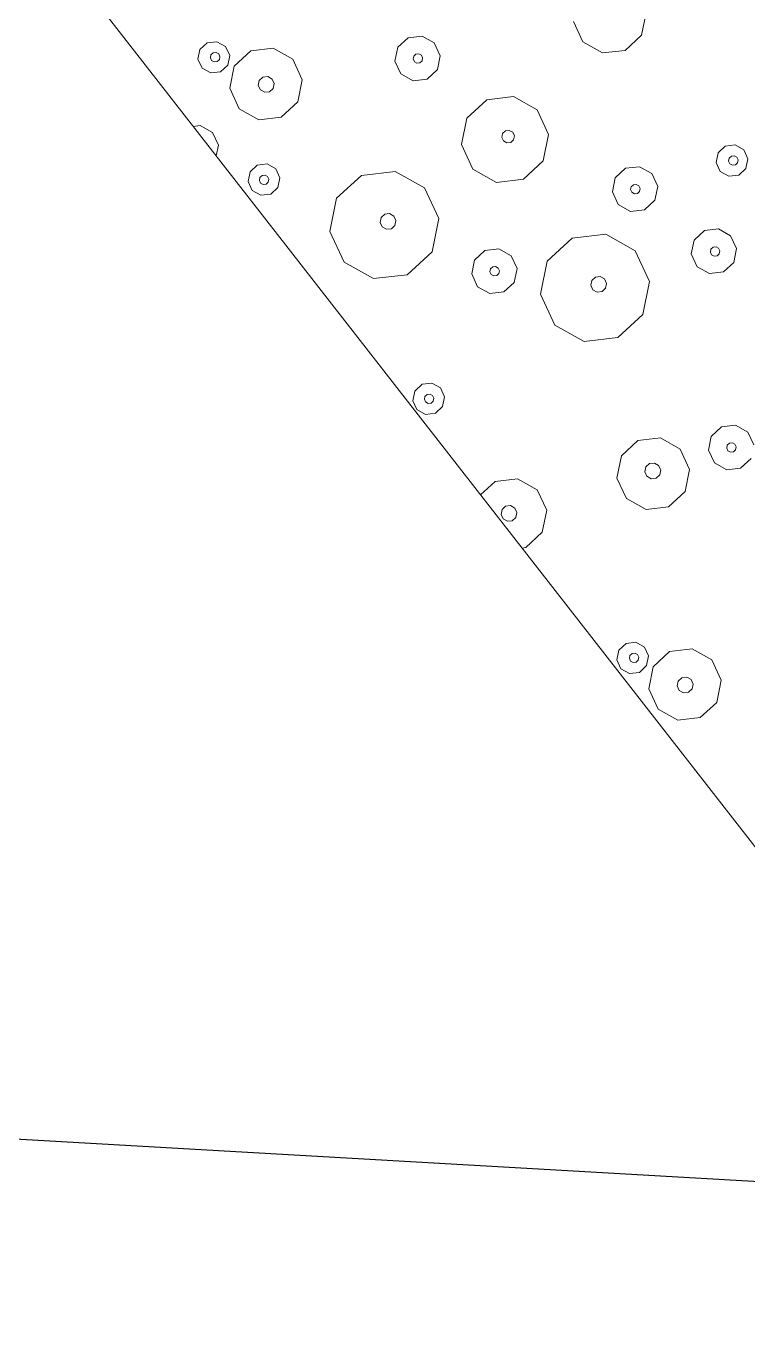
# Model space of a CAD drawing. Header units: metres. Extents: x -2858 to 512, y -1995 to 1252.
# Drawn here: x -500.411 to -497.879, y -110.44 to -105.862 of the extents above; entities that cross this region are included whole.
import ezdxf

# ---------------------------------------------------------------- set-up
doc = ezdxf.new("R2010")
doc.units = ezdxf.units.M
for name, color, linetype in [('1002 RES HTA TXT', 1, 'Continuous'), ('Calque commun', 7, 'Continuous'), ('Calque11', 7, 'Continuous')]:
    doc.layers.add(name, color=color, linetype=linetype)

# ---------------------------------------------------------------- blocks, each defined once
blk = doc.blocks.new('geometrebondepartleger')
at = {"layer": 'Calque11', "color": 7, "linetype": 'Continuous', "lineweight": 9}
blk.add_line((150.3457, 147.4392, 79), (130.1803, 35.9078, 79), dxfattribs=at)
blk = doc.blocks.new('pattern')
at = {"layer": 'Calque commun', "color": 54, "linetype": 'Continuous', "lineweight": 9}
for p, q in [((60.5791, 28.0711), (60.5802, 28.0738)), ((60.5794, 28.0694), (60.5791, 28.0711)), ((60.2526, 27.8592), (60.2841, 27.9318)), ((60.2841, 27.9318), (60.3522, 27.972)), ((60.3522, 27.972), (60.431, 27.9645)), ((60.431, 27.9645), (60.4903, 27.9121)), ((60.4903, 27.9121), (60.5075, 27.8349)), ((60.2698, 27.782), (60.2526, 27.8592)), ((60.3529, 27.8515), (60.3597, 27.8674)), ((60.3566, 27.8346), (60.3529, 27.8515)), ((60.3597, 27.8674), (60.3746, 27.8762)), ((60.3746, 27.8762), (60.3919, 27.8745)), ((60.3919, 27.8745), (60.4048, 27.8631)), ((60.4086, 27.8462), (60.4017, 27.8303)), ((60.4048, 27.8631), (60.4086, 27.8462)), ((60.3696, 27.8232), (60.3566, 27.8346)), ((60.3868, 27.8215), (60.3696, 27.8232)), ((60.4017, 27.8303), (60.3868, 27.8215)), ((60.5075, 27.8349), (60.476, 27.7623)), ((60.3291, 27.7296), (60.2698, 27.782)), ((60.476, 27.7623), (60.4079, 27.7221)), ((60.4079, 27.7221), (60.3291, 27.7296)), ((60.3904, 27.6853), (60.4202, 27.7029)), ((60.4202, 27.7029), (60.4547, 27.6996)), ((60.4547, 27.6996), (60.4806, 27.6767)), ((60.3767, 27.6536), (60.3904, 27.6853)), ((60.3842, 27.6198), (60.3767, 27.6536)), ((60.4123, 27.6532), (60.4164, 27.6627)), ((60.4146, 27.643), (60.4123, 27.6532)), ((60.4164, 27.6627), (60.4254, 27.668)), ((60.4254, 27.668), (60.4357, 27.667)), ((60.4357, 27.667), (60.4435, 27.6601)), ((60.4435, 27.6601), (60.4458, 27.65)), ((60.4806, 27.6767), (60.4882, 27.6429)), ((60.4101, 27.5969), (60.3842, 27.6198)), ((60.4223, 27.6362), (60.4146, 27.643)), ((60.4327, 27.6352), (60.4223, 27.6362)), ((60.4416, 27.6405), (60.4327, 27.6352)), ((60.4458, 27.65), (60.4416, 27.6405)), ((60.4744, 27.6112), (60.4446, 27.5936)), ((60.4882, 27.6429), (60.4744, 27.6112)), ((60.4446, 27.5936), (60.4101, 27.5969)), ((59.6344, 27.4908), (59.6837, 27.4861)), ((59.6837, 27.4861), (59.7207, 27.4534)), ((59.5722, 27.4203), (59.5919, 27.4657)), ((59.6344, 27.4152), (59.6385, 27.4247)), ((59.6385, 27.4247), (59.6475, 27.43)), ((59.6475, 27.43), (59.6578, 27.429)), ((59.6578, 27.429), (59.6656, 27.4221)), ((59.7207, 27.4534), (59.7315, 27.4051)), ((59.5829, 27.372), (59.5722, 27.4203)), ((59.6367, 27.405), (59.6344, 27.4152)), ((59.6444, 27.3982), (59.6367, 27.405)), ((59.6548, 27.3972), (59.6444, 27.3982)), ((59.6637, 27.4025), (59.6548, 27.3972)), ((59.6678, 27.412), (59.6637, 27.4025)), ((59.6656, 27.4221), (59.6678, 27.412)), ((59.7315, 27.4051), (59.7118, 27.3597)), ((59.8069, 27.3553), (59.875, 27.3955)), ((59.875, 27.3955), (59.9538, 27.388)), ((59.9538, 27.388), (60.0131, 27.3356)), ((59.62, 27.3393), (59.5829, 27.372)), ((59.6692, 27.3346), (59.62, 27.3393)), ((59.7118, 27.3597), (59.6692, 27.3346)), ((59.7755, 27.2827), (59.8069, 27.3553)), ((60.0131, 27.3356), (60.0303, 27.2584)), ((59.8753, 27.2812), (59.8902, 27.29)), ((59.8902, 27.29), (59.9075, 27.2884)), ((59.9075, 27.2884), (59.9204, 27.2769)), ((59.7926, 27.2055), (59.7755, 27.2827)), ((59.8684, 27.2653), (59.8753, 27.2812)), ((59.8722, 27.2485), (59.8684, 27.2653)), ((59.8852, 27.237), (59.8722, 27.2485)), ((59.9173, 27.2442), (59.9024, 27.2354)), ((59.9242, 27.26), (59.9173, 27.2442)), ((59.9204, 27.2769), (59.9242, 27.26)), ((60.0303, 27.2584), (59.9988, 27.1858)), ((59.852, 27.1531), (59.7926, 27.2055)), ((59.9024, 27.2354), (59.8852, 27.237)), ((59.9307, 27.1456), (59.852, 27.1531)), ((59.9988, 27.1858), (59.9307, 27.1456)), ((60.2475, 27.0777), (60.3156, 27.1179)), ((60.3156, 27.1179), (60.3944, 27.1104)), ((60.3944, 27.1104), (60.4044, 27.1015)), ((60.216, 27.0051), (60.2475, 27.0777)), ((60.3233, 27.0052), (60.3382, 27.014)), ((60.3382, 27.014), (60.3555, 27.0123)), ((60.3555, 27.0123), (60.3684, 27.0009)), ((59.1186, 26.961), (59.1612, 26.9861)), ((59.1612, 26.9861), (59.2104, 26.9814)), ((59.2104, 26.9814), (59.2475, 26.9487)), ((60.2332, 26.9279), (60.216, 27.0051)), ((60.3164, 26.9893), (60.3233, 27.0052)), ((60.3202, 26.9724), (60.3164, 26.9893)), ((60.3332, 26.9609), (60.3202, 26.9724)), ((60.3653, 26.9681), (60.3504, 26.9593)), ((60.3722, 26.984), (60.3653, 26.9681)), ((60.3684, 27.0009), (60.3722, 26.984)), ((59.099, 26.9156), (59.1186, 26.961)), ((59.1599, 26.9134), (59.164, 26.9229)), ((59.164, 26.9229), (59.173, 26.9282)), ((59.173, 26.9282), (59.1833, 26.9272)), ((59.1833, 26.9272), (59.1911, 26.9203)), ((59.1911, 26.9203), (59.1933, 26.9102)), ((59.2475, 26.9487), (59.2583, 26.9004)), ((60.2925, 26.8756), (60.2332, 26.9279)), ((60.3504, 26.9593), (60.3332, 26.9609)), ((59.1097, 26.8673), (59.099, 26.9156)), ((59.1621, 26.9033), (59.1599, 26.9134)), ((59.1699, 26.8964), (59.1621, 26.9033)), ((59.1803, 26.8954), (59.1699, 26.8964)), ((59.1892, 26.9007), (59.1803, 26.8954)), ((59.1933, 26.9102), (59.1892, 26.9007)), ((59.2583, 26.9004), (59.2386, 26.855)), ((60.3624, 26.8689), (60.2925, 26.8756)), ((59.1468, 26.8346), (59.1097, 26.8673)), ((59.196, 26.8299), (59.1468, 26.8346)), ((59.2386, 26.855), (59.196, 26.8299)), ((59.409, 26.8102), (59.5112, 26.8705)), ((59.5112, 26.8705), (59.6293, 26.8592)), ((59.6293, 26.8592), (59.7183, 26.7807)), ((58.8573, 26.7801), (58.8871, 26.7977)), ((58.8871, 26.7977), (58.9215, 26.7944)), ((58.9215, 26.7944), (58.9475, 26.7715)), ((59.3618, 26.7013), (59.409, 26.8102)), ((58.8435, 26.7484), (58.8573, 26.7801)), ((58.851, 26.7146), (58.8435, 26.7484)), ((58.8791, 26.748), (58.8833, 26.7575)), ((58.8814, 26.7378), (58.8791, 26.748)), ((58.8892, 26.731), (58.8814, 26.7378)), ((58.8833, 26.7575), (58.8922, 26.7628)), ((58.8922, 26.7628), (58.9025, 26.7618)), ((58.9025, 26.7618), (58.9103, 26.7549)), ((58.9126, 26.7448), (58.9085, 26.7353)), ((58.9103, 26.7549), (58.9126, 26.7448)), ((58.955, 26.7377), (58.9412, 26.706)), ((58.9475, 26.7715), (58.955, 26.7377)), ((59.7183, 26.7807), (59.7441, 26.6649)), ((58.877, 26.6917), (58.851, 26.7146)), ((58.9114, 26.6884), (58.877, 26.6917)), ((58.8995, 26.73), (58.8892, 26.731)), ((58.9085, 26.7353), (58.8995, 26.73)), ((58.9412, 26.706), (58.9114, 26.6884)), ((59.3876, 26.5855), (59.3618, 26.7013)), ((59.5071, 26.6871), (59.514, 26.703)), ((59.514, 26.703), (59.5289, 26.7117)), ((59.5289, 26.7117), (59.5461, 26.7101)), ((59.5461, 26.7101), (59.5591, 26.6987)), ((59.5591, 26.6987), (59.5629, 26.6818)), ((59.5109, 26.6702), (59.5071, 26.6871)), ((59.5238, 26.6587), (59.5109, 26.6702)), ((59.5411, 26.6571), (59.5238, 26.6587)), ((59.556, 26.6659), (59.5411, 26.6571)), ((59.5629, 26.6818), (59.556, 26.6659)), ((59.7441, 26.6649), (59.6969, 26.556)), ((59.1209, 26.5637), (59.1406, 26.6091)), ((59.1406, 26.6091), (59.1831, 26.6342)), ((59.1831, 26.6342), (59.2324, 26.6296)), ((59.2324, 26.6296), (59.2694, 26.5968)), ((59.1317, 26.5155), (59.1209, 26.5637)), ((59.1831, 26.5586), (59.1872, 26.5681)), ((59.1854, 26.5485), (59.1831, 26.5586)), ((59.1872, 26.5681), (59.1962, 26.5734)), ((59.1962, 26.5734), (59.2065, 26.5724)), ((59.2065, 26.5724), (59.2143, 26.5656)), ((59.2166, 26.5554), (59.2124, 26.5459)), ((59.2143, 26.5656), (59.2166, 26.5554)), ((59.2694, 26.5968), (59.2802, 26.5486)), ((59.4766, 26.5069), (59.3876, 26.5855)), ((59.6969, 26.556), (59.5947, 26.4957)), ((60.1903, 26.5452), (60.2201, 26.5628)), ((60.2201, 26.5628), (60.2545, 26.5595)), ((60.2545, 26.5595), (60.2805, 26.5366)), ((59.1687, 26.4828), (59.1317, 26.5155)), ((59.1931, 26.5416), (59.1854, 26.5485)), ((59.2035, 26.5406), (59.1931, 26.5416)), ((59.2124, 26.5459), (59.2035, 26.5406)), ((59.2802, 26.5486), (59.2605, 26.5032)), ((60.1765, 26.5135), (60.1903, 26.5452)), ((60.184, 26.4797), (60.1765, 26.5135)), ((60.2143, 26.5106), (60.2184, 26.5201)), ((60.2165, 26.5005), (60.2143, 26.5106)), ((60.2184, 26.5201), (60.2273, 26.5254)), ((60.2273, 26.5254), (60.2377, 26.5244)), ((60.2377, 26.5244), (60.2455, 26.5175)), ((60.2455, 26.5175), (60.2477, 26.5074)), ((60.2805, 26.5366), (60.288, 26.5028)), ((59.2179, 26.4781), (59.1687, 26.4828)), ((59.2605, 26.5032), (59.2179, 26.4781)), ((59.5947, 26.4957), (59.4766, 26.5069)), ((60.21, 26.4568), (60.184, 26.4797)), ((60.2243, 26.4936), (60.2165, 26.5005)), ((60.2346, 26.4926), (60.2243, 26.4936)), ((60.2436, 26.4979), (60.2346, 26.4926)), ((60.2477, 26.5074), (60.2436, 26.4979)), ((60.2742, 26.4711), (60.2444, 26.4535)), ((60.288, 26.5028), (60.2742, 26.4711)), ((59.6652, 26.3888), (59.6849, 26.4341)), ((59.6849, 26.4341), (59.7275, 26.4593)), ((59.7275, 26.4593), (59.7767, 26.4546)), ((59.7767, 26.4546), (59.8137, 26.4219)), ((59.8137, 26.4219), (59.8245, 26.3736)), ((60.2444, 26.4535), (60.21, 26.4568)), ((59.676, 26.3405), (59.6652, 26.3888)), ((59.7274, 26.3836), (59.7315, 26.3932)), ((59.7297, 26.3735), (59.7274, 26.3836)), ((59.7375, 26.3666), (59.7297, 26.3735)), ((59.7315, 26.3932), (59.7405, 26.3985)), ((59.7405, 26.3985), (59.7508, 26.3975)), ((59.7567, 26.3709), (59.7478, 26.3657)), ((59.7508, 26.3975), (59.7586, 26.3906)), ((59.7609, 26.3805), (59.7567, 26.3709)), ((59.7586, 26.3906), (59.7609, 26.3805)), ((59.8245, 26.3736), (59.8048, 26.3282)), ((59.713, 26.3078), (59.676, 26.3405)), ((59.7478, 26.3657), (59.7375, 26.3666)), ((59.8048, 26.3282), (59.7623, 26.3031)), ((59.7623, 26.3031), (59.713, 26.3078)), ((59.26, 26.2021), (59.3417, 26.2504)), ((59.3417, 26.2504), (59.4362, 26.2414)), ((59.4362, 26.2414), (59.5074, 26.1786)), ((58.7143, 26.1725), (58.7824, 26.2127)), ((58.7824, 26.2127), (58.8612, 26.2052)), ((58.8612, 26.2052), (58.9205, 26.1529)), ((59.2222, 26.1151), (59.26, 26.2021)), ((58.9205, 26.1529), (58.9377, 26.0757)), ((59.5074, 26.1786), (59.528, 26.0859)), ((59.7375, 26.1122), (59.8397, 26.1725)), ((59.8397, 26.1725), (59.9578, 26.1613)), ((59.9578, 26.1613), (60.0467, 26.0828)), ((59.2428, 26.0224), (59.2222, 26.1151)), ((59.3384, 26.1037), (59.3439, 26.1164)), ((59.3414, 26.0902), (59.3384, 26.1037)), ((59.3439, 26.1164), (59.3558, 26.1234)), ((59.3558, 26.1234), (59.3696, 26.1221)), ((59.3696, 26.1221), (59.38, 26.1129)), ((59.383, 26.0994), (59.3775, 26.0867)), ((59.38, 26.1129), (59.383, 26.0994)), ((59.6903, 26.0033), (59.7375, 26.1122)), ((58.9377, 26.0757), (58.9062, 26.0031)), ((59.3518, 26.081), (59.3414, 26.0902)), ((59.3656, 26.0797), (59.3518, 26.081)), ((59.3775, 26.0867), (59.3656, 26.0797)), ((59.528, 26.0859), (59.4902, 25.9988)), ((60.0467, 26.0828), (60.0726, 25.9669)), ((59.314, 25.9596), (59.2428, 26.0224)), ((59.8356, 25.9891), (59.8425, 26.005)), ((59.8425, 26.005), (59.8574, 26.0138)), ((59.8574, 26.0138), (59.8746, 26.0122)), ((59.8746, 26.0122), (59.8876, 26.0007)), ((59.4085, 25.9506), (59.314, 25.9596)), ((59.4902, 25.9988), (59.4085, 25.9506)), ((59.7161, 25.8875), (59.6903, 26.0033)), ((59.8393, 25.9722), (59.8356, 25.9891)), ((59.8523, 25.9608), (59.8393, 25.9722)), ((59.8695, 25.9591), (59.8523, 25.9608)), ((59.8844, 25.9679), (59.8695, 25.9591)), ((59.8913, 25.9838), (59.8844, 25.9679)), ((59.8876, 26.0007), (59.8913, 25.9838)), ((60.0726, 25.9669), (60.0253, 25.8581)), ((59.805, 25.809), (59.7161, 25.8875)), ((60.0253, 25.8581), (59.9232, 25.7977)), ((59.9232, 25.7977), (59.805, 25.809)), ((59.2882, 25.6895), (59.3078, 25.7348)), ((59.3078, 25.7348), (59.3504, 25.76)), ((59.3504, 25.76), (59.3996, 25.7553)), ((59.3996, 25.7553), (59.4367, 25.7226)), ((59.2989, 25.6412), (59.2882, 25.6895)), ((59.3504, 25.6844), (59.3545, 25.6939)), ((59.3526, 25.6742), (59.3504, 25.6844)), ((59.3545, 25.6939), (59.3634, 25.6992)), ((59.3634, 25.6992), (59.3738, 25.6982)), ((59.3738, 25.6982), (59.3816, 25.6913)), ((59.3816, 25.6913), (59.3838, 25.6812)), ((59.4367, 25.7226), (59.4474, 25.6743)), ((59.336, 25.6085), (59.2989, 25.6412)), ((59.3604, 25.6674), (59.3526, 25.6742)), ((59.3707, 25.6664), (59.3604, 25.6674)), ((59.3797, 25.6716), (59.3707, 25.6664)), ((59.3838, 25.6812), (59.3797, 25.6716)), ((59.4474, 25.6743), (59.4278, 25.6289)), ((59.3852, 25.6038), (59.336, 25.6085)), ((59.4278, 25.6289), (59.3852, 25.6038)), ((59.9884, 25.5695), (60.0022, 25.6013)), ((60.0022, 25.6013), (60.032, 25.6189)), ((60.032, 25.6189), (60.0664, 25.6156)), ((60.0664, 25.6156), (60.0924, 25.5927)), ((60.0924, 25.5927), (60.0999, 25.5589)), ((59.9959, 25.5357), (59.9884, 25.5695)), ((60.0278, 25.5668), (60.032, 25.5763)), ((60.0301, 25.5566), (60.0278, 25.5668)), ((60.0379, 25.5498), (60.0301, 25.5566)), ((60.032, 25.5763), (60.0409, 25.5816)), ((60.0482, 25.5488), (60.0379, 25.5498)), ((60.0409, 25.5816), (60.0512, 25.5806)), ((60.0571, 25.5541), (60.0482, 25.5488)), ((60.0512, 25.5806), (60.059, 25.5737)), ((60.0613, 25.5636), (60.0571, 25.5541)), ((60.059, 25.5737), (60.0613, 25.5636)), ((60.0999, 25.5589), (60.0861, 25.5271)), ((60.0219, 25.5128), (59.9959, 25.5357)), ((60.0563, 25.5095), (60.0219, 25.5128)), ((60.0861, 25.5271), (60.0563, 25.5095)), ((59.6934, 25.4302), (59.7615, 25.4704)), ((59.7615, 25.4704), (59.8403, 25.4629)), ((59.8403, 25.4629), (59.8996, 25.4106)), ((59.662, 25.3576), (59.6934, 25.4302)), ((59.8996, 25.4106), (59.9168, 25.3334)), ((59.7622, 25.35), (59.7691, 25.3658)), ((59.7691, 25.3658), (59.784, 25.3746)), ((59.784, 25.3746), (59.8012, 25.373)), ((59.8012, 25.373), (59.8142, 25.3615)), ((60.0415, 25.3192), (60.0611, 25.3646)), ((60.0611, 25.3646), (60.0939, 25.3839)), ((59.6792, 25.2804), (59.662, 25.3576)), ((59.7659, 25.3331), (59.7622, 25.35)), ((59.7789, 25.3216), (59.7659, 25.3331)), ((59.7962, 25.32), (59.7789, 25.3216)), ((59.8111, 25.3288), (59.7962, 25.32)), ((59.8179, 25.3447), (59.8111, 25.3288)), ((59.8142, 25.3615), (59.8179, 25.3447)), ((59.9168, 25.3334), (59.8853, 25.2608)), ((60.0522, 25.271), (60.0415, 25.3192)), ((59.7385, 25.2281), (59.6792, 25.2804)), ((59.8172, 25.2206), (59.7385, 25.2281)), ((59.8853, 25.2608), (59.8172, 25.2206)), ((60.0705, 25.2548), (60.0522, 25.271)), ((59.786, 25.152), (59.7998, 25.1838)), ((59.7998, 25.1838), (59.8296, 25.2013)), ((59.8296, 25.2013), (59.864, 25.1981)), ((59.864, 25.1981), (59.89, 25.1752)), ((59.7935, 25.1182), (59.786, 25.152)), ((59.8216, 25.1516), (59.8258, 25.1612)), ((59.8239, 25.1415), (59.8216, 25.1516)), ((59.8317, 25.1346), (59.8239, 25.1415)), ((59.8258, 25.1612), (59.8347, 25.1664)), ((59.842, 25.1336), (59.8317, 25.1346)), ((59.8347, 25.1664), (59.845, 25.1654)), ((59.8509, 25.1389), (59.842, 25.1336)), ((59.845, 25.1654), (59.8528, 25.1586)), ((59.8551, 25.1484), (59.8509, 25.1389)), ((59.8528, 25.1586), (59.8551, 25.1484)), ((59.8975, 25.1414), (59.8837, 25.1096)), ((59.89, 25.1752), (59.8975, 25.1414)), ((59.8195, 25.0953), (59.7935, 25.1182)), ((59.8539, 25.092), (59.8195, 25.0953)), ((59.8837, 25.1096), (59.8539, 25.092))]:
    blk.add_line(p, q, dxfattribs=at)
at = {"layer": 'Calque commun', "color": 7, "linetype": 'Continuous', "lineweight": 9}
mesh = blk.add_polyface(dxfattribs=at)
corners = [(70.8497, 113.5412), (53.8349, 19.1692), (74.7282, 106.3237), (76.0435, 113.5984), (74.769, 106.1763), (58.8077, 18.2701), (114.1703, 105.207), (114.1703, 98.5387)]
mesh.append_faces([[corners[k] for k in face] for face in [(3, 4, 6)]], dxfattribs={"vtx0": -1, "vtx1": -1, "color": 7})
mesh.append_faces([[corners[k] for k in face] for face in [(3, 2, 4)]], dxfattribs={"vtx0": -1, "vtx2": -1, "color": 7})
mesh.append_faces([[corners[k] for k in face] for face in [(5, 2, 1)]], dxfattribs={"vtx1": -1, "color": 7})
mesh.append_faces([[corners[k] for k in face] for face in [(0, 1, 2), (3, 0, 2)]], dxfattribs={"vtx1": -1, "vtx2": -1, "color": 7})
mesh.append_faces([[corners[k] for k in face] for face in [(4, 7, 6)]], dxfattribs={"vtx2": -1, "color": 7})

msp = doc.modelspace()

# ---------------------------------------------------------------- linework, layer by layer
at = {"layer": '1002 RES HTA TXT', "color": 3, "flags": 128}
msp.add_lwpolyline([(-285.1062, -122.1478), (-602.0373, -103.9316)], dxfattribs=at)

# ---------------------------------------------------------------- block references
at = {"layer": 'Calque commun', "color": 0, "linetype": 'ByBlock', "lineweight": -2, "rotation": 228.1617603435354}
for name, p in [('geometrebondepartleger', (-440.1616, 15.2632)), ('pattern', (-478.5712, -44.6144))]:
    msp.add_blockref(name, p, dxfattribs=at)

doc.saveas('drawing.dxf')
